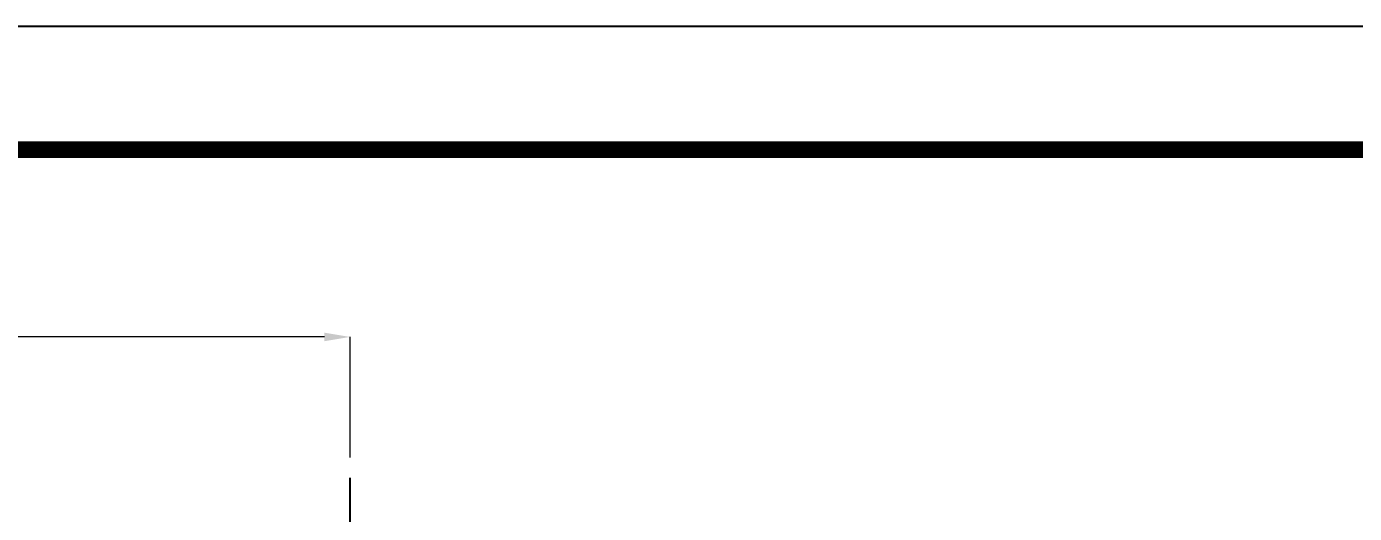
# Model space of a CAD drawing. Extents: x 0 to 1128, y 0 to 827.
# Drawn here: x 315.2 to 522.6, y 750.8 to 826.8 of the extents above; entities that cross this region are included whole.
import ezdxf

# ---------------------------------------------------------------- set-up
doc = ezdxf.new("R2010")
doc.units = 0
doc.header["$LTSCALE"] = 10
doc.header["$MEASUREMENT"] = 0
doc.header["$PDMODE"] = 3
doc.header["$PDSIZE"] = -10
doc.linetypes.add('CENTER2', pattern=[28.575, 19.05, -3.175, 3.175, -3.175])
doc.layers.get('0').update_dxf_attribs({"linetype": 'CONTINUOUS'})
doc.layers.get('DEFPOINTS').update_dxf_attribs({"linetype": 'CONTINUOUS'})
doc.layers.add('Cneter', color=1, linetype='CENTER2', lineweight=13)
doc.styles.add('Daelim Dimension', font='')
doc.styles.get('Daelim Dimension').set_extended_font_data('나눔고딕')
doc.dimstyles.new('DEFAULT', dxfattribs={"dimscale": 2, "dimtxt": 2, "dimasz": 2, "dimexe": 0, "dimexo": 2, "dimgap": 1, "dimtad": 1, "dimdec": 1, "dimzin": 9, "dimdsep": 46, "dimtxsty": 'Daelim Dimension', "dimcen": 0.5, "dimclrd": 252, "dimclre": 252, "dimclrt": 3, "dimadec": 1, "dimazin": 0, "dimtfac": 1, "dimtdec": 1, "dimtix": 1, "dimtmove": 0, "dimatfit": 3, "dimfxl": 1, "dimtolj": 1, "dimtzin": 1, "dimlwd": 9, "dimlwe": 9, "dimarcsym": 0})

# ---------------------------------------------------------------- blocks, each defined once
blk = doc.blocks.new('*D0')
at = {"color": 5, "lineweight": 9, "ltscale": 0.5, "transparency": 16777216}
for p, q in [((181.46, 759.56), (181.46, 778.36)), ((361.68, 778.36), (185.46, 778.36)), ((365.68, 759.56), (365.68, 778.36))]:
    blk.add_line(p, q, dxfattribs=at)
at = {"color": 5, "ltscale": 0.5, "transparency": 16777216}
for points in [[(185.46, 779.03), (185.46, 777.7), (181.46, 778.36)], [(361.68, 779.03), (361.68, 777.7), (365.68, 778.36)]]:
    blk.add_solid(points, dxfattribs=at)
at = {"layer": 'DEFPOINTS', "color": 0, "ltscale": 0.5, "transparency": 16777216}
for p in [(181.46, 778.36), (181.46, 755.56), (365.68, 755.56)]:
    blk.add_point(p, dxfattribs=at)
at = {"color": 7, "lineweight": -3, "ltscale": 0.5, "transparency": 16777216, "insert": (273.57, 785.81), "char_height": 10, "attachment_point": 5, "style": 'Daelim Dimension'}
blk.add_mtext('\\A1;150~210', dxfattribs=at)

msp = doc.modelspace()

# ---------------------------------------------------------------- linework, layer by layer
at = {"lineweight": -3, "ltscale": 0.5}
msp.add_lwpolyline([(0, 0), (1128.4, 0), (1128.4, 826.8), (0, 826.8)], close=True, dxfattribs=at)
at = {"color": 5, "linetype": 'ByBlock', "lineweight": -3, "const_width": 2.6}
msp.add_lwpolyline([(18.14, 35.4), (1110.14, 35.4), (1110.14, 807.6), (18.14, 807.6)], close=True, dxfattribs=at)
at = {"layer": 'Cneter', "lineweight": -3, "ltscale": 0.5}
msp.add_line((365.68, 710.87), (365.68, 756.37), dxfattribs=at)

# ---------------------------------------------------------------- dimensions: what is measured, and where the dimension line sits
at = {"color": 5, "lineweight": -3, "ltscale": 0.5}
dim = msp.add_linear_dim(base=(181.46, 778.36), p1=(365.68, 755.56), p2=(181.46, 755.56), text='150~210', dimstyle='DEFAULT', override={"dimtxt": 5, "dimclrd": 5, "dimclre": 5, "dimclrt": 7}, dxfattribs=at)
dim.commit()
dim.dimension.update_dxf_attribs({"geometry": '*D0', "text_midpoint": (273.57, 785.81)})

doc.saveas('drawing.dxf')
